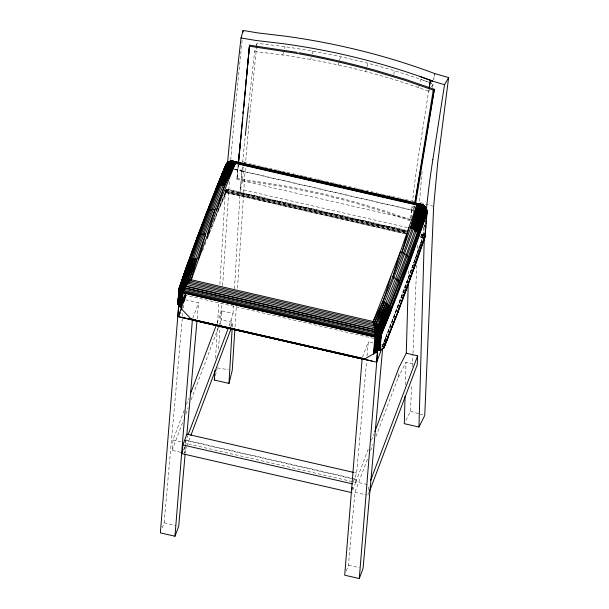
<?xml version="1.0" encoding="UTF-8"?>
<svg xmlns="http://www.w3.org/2000/svg" width="609" height="609" viewBox="0 0 609 609"><rect width="100%" height="100%" fill="white"/><g stroke="black" fill="none" stroke-linecap="round" stroke-linejoin="round"><path stroke-width="0.46" stroke-dasharray="3.04 2.28" d="M405.381 384.903L406.02 362.21L412.917 363.794M408.373 279.226L408.639 269.741M405.944 420.37L410.512 411.288L411.646 384.682M412.422 366.633L412.948 354.278M412.986 353.334L416.754 264.968M417.241 253.565L417.645 244.064M218.974 326.021L221.318 319.809L221.706 310.856L233.049 313.46L229.068 326.142M215.586 358.252L217.405 326.964M217.626 323.166L218.844 302.308M219.895 284.296L225.36 190.434L406.302 231.77M232.25 327.079L232.524 322.382L221.318 319.809M233.049 313.46L233.491 305.863M234.488 288.765L240.03 193.038L242.009 170.314A349.619 29.163 -80.5 0 1 242.306 166.797M218.57 348.972L220.093 325.335M220.153 324.391L221.554 302.643M222.65 285.629L229.349 181.619M235.028 326.866L236.307 307.012M237.525 288.103L245.32 167.087M230.75 159.878L234.579 115.261L242.161 39.874M184.71 446.732L184.192 453.111L186.529 446.915M184.999 443.086L185.22 440.353L355.953 479.542L355.725 482.397L351.865 492.643M185.205 453.347L185.859 445.232M407.413 227.606L240.441 189.277L241.918 170.916L242.976 166.699M240.441 189.277L242.565 180.843L243.669 167.072M230.902 326.325L231.42 319.915M410.725 218.304L411.41 209.747L411.806 209.298L413.587 209.823M376.019 436.356L398.119 377.74L398.484 373.165M410.999 218.144L411.661 209.884L413.694 205.888M423.811 226.601L422.707 236.787L413.77 262.974M424.161 227.675L423.202 236.086L422.38 237.799L420.53 237.373M424.237 226.723L424.389 224.828M424.633 226.898L424.785 225.003M211.742 226.883L225.848 192.68L226.228 188.996L406.515 230.354M162.245 527.851L164.125 522.811L182.395 317.388M182.479 316.436L182.814 312.653M183.233 307.918L183.994 299.4L185.661 294.977M180.744 452.32L172.111 450.34L173.032 439.964L184.367 409.895M197.171 318.819L198.603 302.749L183.994 299.4M346.262 571.006L348.447 565.129L354.925 492.308L367.653 458.562M367.197 484.536L355.854 481.932L356.098 479.169L352.405 478.324M353.19 482.244L356.638 473.102L366.641 360.619M367.06 355.892L368.323 341.718L372.883 342.76M368.019 495.315L368.947 484.939M410.123 220.686L384.363 211.848L355.945 203.33A460.237 251.799 8 0 0 282.036 186.392L236.924 179.495L238.05 165.245M226.67 189.064L225.848 192.68L215.594 216.515L225.886 192.368L405.8 233.666M256.655 46.2L249.454 117.75L245.625 162.359L240.981 161.583M256.747 45.264L256.937 43.376C315.348 49.321 373.127 62.011 428.34 82.063M434.4 73.438L433.783 79.535L434.316 74.306M422.106 171.517L419.426 202.264L432.771 206.2M248.556 105.913L254.638 51.62L255.658 47.959M432.588 87.551L433.068 83.806L420.819 79.345L419.799 83.007M423.933 236.018L424.024 234.488L421.352 233.757M254.638 51.62C314.008 57.634 372.685 70.713 428.728 91.259L429.018 89.432M428.843 89.873L418.589 155.508A349.619 69.045 -73.6 0 0 412.575 201.335M413.199 212.853L413.663 210.044M413.815 209.108L414.424 205.355M413.899 209.123L414.539 205.378M419.814 236.52L422.73 237.198L423.179 237.875L422.38 237.799L423.285 236.574L420.948 235.972M215.396 375.707L217.139 368.749M231.458 326.607L232.524 322.382M255.917 47.045L256.937 43.376M282.743 54.955L283.512 52.207M284.532 48.545L285.042 46.71M310.666 59.377L311.176 57.543M312.196 53.881L312.965 51.133M338.345 64.881L339.365 61.22M339.616 60.299L340.637 56.637M365.644 71.443L366.664 67.782M366.923 66.868L367.943 63.199M393.635 74.435L394.655 70.766M418.52 87.582L419.54 83.92M183.355 299.788L185.539 292.67M183.522 300.762L185.616 294.764L183.568 301.676L186.24 293.058M183.454 298.197L184.489 294.863M179.404 315.317L181.132 310.019M183.438 302.947L186.605 293.233M183.438 298.874L184.923 294.444L183.347 298.867M178.917 315.492L180.957 309.448M179.602 312.98L180.766 309.539M405.16 288.133L422.479 238.758M419.182 249.568L422.57 239.672M178.932 315.47L180.774 310.133M183.53 302.133L185.973 295.015M179.419 315.317L181.238 310.042M183.355 303.891L186.384 295.099M178.445 316.421L180.858 309.479M183.568 301.676L185.684 295.738M395.355 313.064L422.783 237.86L420.636 237.068M405.556 288.148L408.038 281.229M385.017 340.591L386.631 336.328M404.757 288.065L414.173 263.035M207.014 238.347L208.012 235.691M209.344 232.151L210.349 229.494M202.531 250.999L203.505 248.419M192.764 318.225L198.603 302.749M186.369 404.589L188.699 398.4M217.04 323.234L221.706 310.856M172.111 450.34L183.492 420.149M185.836 413.93L188.181 407.718M191.188 399.725L218.639 326.911M185.113 442.735L187.8 435.618M183.431 450.264L184.717 446.846M185.037 445.994L186.004 443.428L355.725 482.397M186.864 446.024L190.541 436.28M362.492 357.186L368.323 341.718M420.956 244.194L382.924 345.067L381.105 344.648M387.986 332.895L404.833 288.993L381.645 347.511M355.854 481.932L368.536 448.27M371.543 440.299L373.88 434.103M370.66 450.569L373.005 444.349M179.571 312.189L180.561 309.578M207.083 237.974L208.103 235.401M208.445 234.541L209.8 231.108M211.498 226.814L212.176 225.094M213.873 220.801L215.228 217.367M207.144 238.949L215.624 217.482M382.612 346.452L383.617 343.933M384.957 340.568L385.961 338.048L381.881 347.556M385.558 337.972L395.759 313.133M382.718 345.942L385.961 338.048M217.664 210.364L225.079 192.391M207.859 236.284L210.326 230.301M398.119 377.74L406.02 362.21M428.728 91.259L429.596 89.767M431.332 86.79L433.349 83.882L429.17 82.367M423.369 237.137L422.38 237.799L423.202 237.776M405.914 233.323L225.292 192.147L225.848 192.68L404.764 233.757M423.118 237.48L422.38 237.799L423.202 237.677M423.171 237.579L422.38 237.799L423.232 237.023L422.897 236.84L419.921 236.147M225.239 191.302L406.119 232.569M225.368 190.434L225.421 190.838L406.218 232.166M236.787 178.483L282.173 185.418A463.601 253.641 8 0 1 356.615 202.485L385.246 211.064L410.299 219.643M234.564 169.074L242.009 170.314M226.198 189.3L406.485 230.659M226.167 189.65L226.594 189.719M226.137 190.023L406.378 231.374M217.352 367.882L228.512 369.739M234.602 169.348L241.819 170.817M244.042 162.481L252.347 164.392M253.268 164.597L275.42 169.683M276.349 169.896L292.038 173.496M292.959 173.71L298.501 174.981M299.422 175.194L302.193 175.834M303.115 176.047L308.656 177.318M309.578 177.523L315.112 178.795M316.041 179.008L318.804 179.647M319.733 179.861L331.73 182.609M332.651 182.822L348.34 186.423M349.269 186.636L358.495 188.76M359.417 188.973L364.958 190.244M365.88 190.45L375.114 192.573M376.035 192.787L388.032 195.535M388.961 195.748L391.724 196.387M392.653 196.6L404.65 199.349M405.571 199.562L413.876 201.472M241.918 170.916L411.661 209.884M234.587 169.515L413.184 210.516M242.565 180.843L410.557 219.407M421.314 234.069L423.978 234.792M225.421 189.483L406.439 231.001M420.705 234.32L424.374 235.158M240.015 193.068L406.835 231.367M421.207 234.785L424.1 235.668M421.131 235.173L423.651 235.843M421.047 235.569L423.202 236.086M406.02 232.958L226.175 191.668L225.368 191.683L225.848 192.68L225.459 192.558M184.222 294.916L373.903 338.459M354.788 472.683L356.638 473.102M185.364 439.972L351.484 478.111M173.032 439.964L180.804 441.746M354.925 492.308L366.275 494.911M164.125 522.811L175.986 525.537M348.447 565.129L359.401 567.649M411.41 209.747L413.206 210.212M423.126 234.838L423.902 235.12M410.512 411.288L419.411 413.914M420.301 414.181L422.966 414.973M225.201 192.223L225.848 192.68L225.733 190.404M225.52 192.467L225.848 192.68L225.421 190.838M225.848 192.68L225.399 192.094M411.806 209.298A349.619 69.045 -73.6 0 1 412.133 205.789M242.702 162.344A349.619 29.163 -80.5 0 1 245.343 135.152M238.256 165.305L236.924 179.495L238.279 165.321M185.349 294.627L183.484 300.747L185.342 294.627M185.265 294.619L183.507 299.834L185.235 294.611M205.789 242.382L204.807 244.97L205.789 242.382"/><path stroke-width="0.91" d="M177.858 304.089L179.297 287.699C193.274 246.181 208.887 205.218 225.825 164.811C226.852 162.611 230.499 159.512 232.615 162.093C217.063 200.947 200.003 239.474 189.369 280.041L189.985 280.802L373.523 322.937C377.846 323.569 380.754 330.999 380.937 335.353L379.278 350.457L380.473 335.886C380.45 330.322 377.093 325.183 373.172 321.499L191.234 279.737C186.126 280.391 179.731 283.223 179.061 289.009L177.858 304.089L180.104 305.916M391.031 276.707L383 301.706C386.616 303.046 390.247 305.794 390.955 309.806L381.28 334.067L380.016 350.289L377.55 350.441L377.237 351.218L378.395 337.013C378.478 331.448 376.164 326.081 373.172 321.499L400.265 252.088L416.777 205.027C419.251 203.771 424.412 204.16 424.793 207.364L398.065 280.513L379.346 328.205L381.28 334.067L380.473 335.886L378.722 350.479L379.879 336.351C379.879 330.763 376.857 325.488 373.172 321.499C392.348 284.35 404.224 244.026 418.908 205.005L418.634 204.388L234.381 162.085C232.181 159.939 228.39 161.248 226.769 163.478M372.038 361.03L363.063 359.051L364.799 358.914L375.06 352.984L375.745 334.265L374.809 327.406L373.172 321.499L377.001 324.947L379.346 328.205L374.642 329.911L185.425 286.466L182.654 283.056C195.131 242.146 211.43 202.538 227.385 162.892L229.25 161.697L231.938 161.728L235.386 163.387L416.777 205.027C420.819 204.342 425.683 205.941 426.81 210.311L400.319 284L381.204 333.146L378.364 335.011L374.923 335.414L183.263 291.414L180.5 289.587L179.449 287.22L179.175 288.278L180.18 290.653L183.065 292.343L374.893 336.381L378.425 336.168L381.28 334.067M426.574 211.254L427 212.807C413.214 253.991 397.943 294.665 381.264 334.767L379.879 336.351L378.06 350.472L379.179 336.731C379.209 331.151 376.56 325.777 373.172 321.499L374.809 327.406L374.383 327.764L375.114 329.012L374.596 329.492L375.228 329.69L375.662 328.799L375.456 325.412L377.001 324.947L395.591 278.572L421.87 205.553L421.276 204.411L415.62 203.102M226.837 163.935L228.002 162.23L229.311 161.446L230.172 161.712C231.093 159.954 234.259 162.359 235.386 163.387L216.621 209.922L191.241 279.721C187.564 283.687 181.878 286.375 181.345 292.427L179.571 306.236L181.688 309.159L192.086 319.991L362.134 358.838M378.311 350.479L379.879 336.351L378.395 337.013L376.347 352.002L376.583 334.143L375.251 327.216L373.172 321.499L375.015 324.041L375.905 323.775L385.961 303.137L378.06 326.264L374.368 327.604L186.712 284.525L184.535 281.838C198.092 241.24 213.447 201.259 229.974 161.781L231.587 161.058L238.591 162.687M376.347 352.002L377.534 335.224L376.4 329.248L373.995 322.747M182.654 283.056C197.255 242.253 211.483 201.229 229.623 161.827L231.808 161.02L234.001 162.633C218.661 201.221 201.472 239.383 191.241 279.721C186.955 282.888 183.012 287.364 182.129 292.784L181.688 309.159L183.065 292.343L184.58 288.019L186.712 284.525M405.061 396.246L404.285 423.666L418.939 427.031L424.747 415.498L433.661 206.459L437.802 161.918L448.635 77.632L434.4 73.438A518.898 370.105 4.6 0 0 368.993 52.762A521.03 371.627 4.6 0 0 286.093 36.266L257.988 32.939L243.113 30.45L241.019 37.971L232.524 113.723A349.619 29.163 -80.5 0 0 227.507 163.425M374.885 431.438L398.925 367.661L406.279 353.228L408.236 283.969M418.939 427.031L424.321 237.061M187.222 265.151L179.229 288.065L179.267 290.295L181.345 292.427L179.51 306.129L180.051 291.483C181.101 285.827 186.316 282.005 191.234 279.737L187.679 280.673L188.76 282.028L373.857 324.521L375.015 324.041M418.634 204.388C421.146 203.855 425.166 205.294 425.394 208.08L416.183 231.085L423.575 206.352C423.156 203.604 418.657 203.992 416.777 205.027L410.71 227.819C414.63 229.144 418.87 232.356 418.771 236.886M406.279 353.228L417.614 355.831L417.226 364.783L369.358 491.76M363.855 359.31L177.912 316.543L179.586 290.904C180.667 285.233 186.209 281.67 191.234 279.737L186.917 282.134L186.034 281.107C199.638 240.799 214.817 201.031 231.26 161.788L232.836 161.141L409.507 201.716M378.364 335.011L377.572 336.358L375.745 337.226L373.492 353.989L374.893 336.381L374.368 327.604M234.846 329.705L232.235 370.356L228.969 383.419L214.315 380.054L214.863 370.577M228.969 383.419L232.143 328.951M363.063 359.051L376.651 362.172L378.395 337.013L374.855 337.082L181.345 292.427L180.173 307.187L182.129 292.784L183.012 292.723L375.768 336.891L379.201 336.351L381.28 334.455L390.986 310.978L390.955 309.806L381.204 333.146M424.054 206.588L425.052 206.786L425.128 207.753L416.183 231.085L424.115 206.74C422.867 204.411 419.159 204.799 416.777 205.027C420.941 204.289 425.63 206.565 426.947 210.805L427 212.807L409.865 260.5L380.937 335.353L380.016 350.289L383.678 348.15L388.245 336.762L383.594 348.226M188.204 281.289L191.234 279.737C186.156 281.343 180.355 284.624 179.267 290.295L178.33 304.569L179.586 290.904M179.084 289.656L177.995 304.325L179.267 290.295M189.369 280.041L196.753 258.947L193.647 258.985L190.944 259.761L183.172 282.675L185.783 285.895L374.573 329.233L375.114 329.012L375.251 327.216L374.786 324.117M180.051 289.031L179.13 289.305L179.198 288.377L177.874 304.051L179.061 289.009L180.097 291.11L183.012 292.723M179.594 293.85L160.365 532.883L174.973 536.232L178.726 526.168L185.121 454.291M179.51 306.129L180.645 291.993C181.33 287.501 184.862 284.053 188.341 281.465M174.973 536.232L192.444 319.086M197.004 320.715L186.91 434.141L182.845 444.935L182.137 453.682L351.865 492.643M190.876 435.397L230.605 329.994L230.758 328.16M362.089 358.998L344.694 575.201L359.295 578.55L363.055 568.486L382.589 348.858M352.147 489.149L352.284 487.398M359.295 578.55L378.532 339.525M425.052 233.346L424.739 235.843C425.584 236.353 424.252 238.309 424.275 237.19M425.356 229.555L425.661 225.764M425.965 221.973L426.27 218.182M426.574 214.391L426.78 210.524L426.224 208.948L426.81 210.311M425.82 226.068L424.717 236.429M425.973 224.173L426.97 211.848M427.054 212.168L425.097 236.513L416.305 262.243L415.62 262.829L419.624 251.136M177.874 304.051L179.198 288.377M178.894 304.888L180.051 291.483L178.818 304.713L179.571 306.236M379.62 350.419L380.937 335.353M238.522 162.474L242.694 118.017M243.136 113.282L243.318 111.394M243.669 107.61L249.53 45.18L297.192 52.404M376.971 329.043L376.811 330.778L374.801 331.684L184.58 288.019L181.421 284.129C194.309 243.311 210.311 203.566 226.373 163.912L227.538 162.618M238.233 163.357L240.22 142.559M240.585 138.776L240.761 136.888M241.217 132.161L241.392 130.265M243.021 113.251L243.204 111.356M243.653 106.628L243.836 104.74M244.285 100.013L244.468 98.125M244.833 94.342L245.008 92.446M245.465 87.719L245.64 85.831M246.097 81.104L246.28 79.216M246.455 77.32L249.53 45.18L238.553 162.489M379.346 328.205L389.395 306.22L380.039 329.515L374.779 331.41L184.702 287.775L182.426 285.408L181.741 283.832L189.437 280.117M379.034 350.479L380.473 335.886M242.922 32.338L243.113 30.45M376.644 337.264L375.06 352.984L377.565 350.837M426.947 210.805L418.741 235.721L426.962 211.635L418.452 234.526L426.62 210.265L426.148 209.245L409.05 258.109L380.625 330.915L377.177 332.468L374.878 332.994L184.032 289.184L181.36 286.71L180.721 284.921L182.974 282.82L188.074 281.122M378.6 331.989L379.133 327.855L375.114 329.012M180.515 307.712L182.129 292.784M379.902 335.978L381.021 332.217L378.943 333.481L374.923 334.417L183.568 290.409L181.002 288.476L179.944 286.055L179.175 288.278L181.36 286.71M419.776 76.422L432.306 80.951L419.776 76.422A518.442 369.777 4.6 0 0 339.594 53.714A521.022 371.619 4.6 0 0 284 43.787L255.894 40.453L241.019 37.971M248.449 106.849L247.399 116.205A349.619 29.163 -80.5 0 0 245.343 135.152M377.55 350.441L379.179 336.731M227.553 162.839L225.825 164.811L216.264 188.112L196.494 239.504L225.985 164.529L227.72 163.029M225.589 165.831L215.578 190.244L225.65 165.503L225.376 166.516M182.609 286.085L185.395 285.461L185.646 286.116L184.999 286.017L184.801 287.6L183.515 287.052L181.002 288.476M373.591 353.928L375.745 337.226M377.001 324.947L378.615 327.749L378.661 330.108L376.187 331.281L374.923 334.333L375.791 335.43L374.908 335.825L375.783 336.472L377.907 332.24M376.408 351.956L378.395 337.013M429.299 87.605L430.426 80.297L432.306 80.974M429.139 88L430.426 80.297M432.824 159.703L444.54 84.689L448.635 77.632M378.943 333.481L379.3 330.162L379.94 329.332L378.958 328.342M380.625 330.915L380.397 334.014L379.201 336.351M414.729 203.482L433.258 90.094L434.346 89.31L405.381 79.315L375.334 70.286A482.412 265.067 7.9 0 0 299.057 52.739M415.62 203.68L434.346 89.31L414.858 203.505M182.236 285.621L179.472 287.364L179.556 286.854M406.606 287.935L397.479 312.79L416.13 262.471L424.747 237.282L425.151 235.873L424.663 234.96M205.85 214.825C206.284 210.547 211.353 209.062 215.015 209.641L207.296 234.526M226.114 165.343L225.878 165.252C226.807 160.707 231.907 161.918 234.739 162.481L418.002 204.555L421.489 204.555L422.227 204.822L422.524 205.804C410.283 246.851 394.442 286.725 378.06 326.264M397.997 312.113L383.693 348.135L397.997 312.113L397.707 312.6M425.044 236.787L425.158 236.193L424.922 237.046M374.801 331.684L375.456 331.212L376.21 328.586L376.126 326.866M377.542 330.832L375.791 335.43M214.315 380.054L214.749 378.318M230.605 329.994L231.032 328.304M377.519 328.845L377.344 326.454L375.905 323.775L403.394 253.154L420.454 205.195L419.966 204.228M216.621 209.922L224.729 185.121L235.386 163.387C234.381 162.009 232.189 159.908 230.605 161.743L220.245 185.357L217.862 186.43L215.799 189.133M423.575 206.352L415.026 230.073L421.87 205.553L421.101 204.997L417.363 204.799L235.089 162.938L234.381 162.085L233.681 162.489L223.153 185.014L220.245 185.357L230.103 161.766L230.605 161.743M420.454 205.195L413.701 229.182L421.184 205.355L420.583 204.259M191.234 279.737L187.557 280.536L193.647 258.985L184.535 281.838L189.574 280.277M409.111 227.378L401.856 252.537C405.769 253.9 409.994 257.127 409.895 261.672M198.359 259.206L205.69 234.252C202.622 233.917 198.96 234.579 197.179 237.365L187.534 264.268L188.211 262.121L190.944 259.761M400.265 252.088L392.615 277.164C396.535 278.564 400.73 281.822 400.631 286.367M379.133 334.737L380.039 329.515M375.228 329.69L374.756 331.205L375.456 331.212M419.7 205.081L412.247 228.421L418.908 205.005C420.317 205.317 418.573 203.436 420.872 204.319M189.506 280.193L181.695 284.251L188.912 261.2L180.675 285.37L179.472 287.364M418.177 204.982L417.355 204.776L418.177 204.982L410.71 227.819L417.431 204.967L418.908 205.005L416.777 205.027C419.426 204.015 422.958 204.251 424.838 206.596L421.276 204.411M180.637 285.004L188.211 262.121L179.297 287.699M415.026 230.073L423.072 206.063C422.669 202.85 417.005 204.723 415.239 203.094M179.503 287.486L188.211 262.121M378.181 330.603L380.153 329.751L399.032 281.632L426.102 209.153L424.382 206.07L421.991 204.632L233.993 161.72L233.041 162.23L223.153 185.014L224.729 185.121L235.401 163.395C233.582 162.009 230.111 160.22 228.36 162.268L218.974 185.806L229.974 161.781L229.22 161.537L228.634 162.101C229.905 160.647 231.648 162.169 233.217 161.248M416.183 231.085L424.526 206.74L423.856 205.621L421.154 204.373M181.596 283.954L189.833 260.408M187.557 280.536L195.162 258.871M378.615 327.749L387.278 304.066M409.408 280.148L415.308 263.697M407.2 286.908L424.283 237.419M407.116 287.577L416.472 261.703L416.305 262.243M380.648 332.499L390.148 307.4L380.153 329.751M190.366 393.977L216.37 325M188.135 434.727L228.398 327.924M417.919 233.338L426.62 210.265L426.978 211.719M381.615 349.041L376.651 362.172M397.844 311.222L400.768 303.465M402.389 299.148L406.287 288.795M397.883 312.371L407.459 286.816L407.292 287.349M370.615 480.516L417.614 355.831M183.172 282.675L192.223 259.289M376.735 328.388L376.134 330.999L374.87 332.864L375.639 332.849M426.148 209.245L417.157 232.181L425.394 208.08C427.411 210.212 424.732 206.192 425.942 208.78M387.735 337.013L390.438 330.139M391.115 328.418L393.483 322.405M394.83 318.964L395.85 316.391M397.137 313.65L387.674 337.721L388.192 337.043M383.678 348.15L388.245 336.762M377.253 328.205L375.814 323.699L374.459 322.595L383 301.706M385.063 343.621L386.73 339.517L385.04 343.605M383.906 346.993L387.332 338.558L384.112 346.064M226.586 163.646L216.956 187.199L227.385 162.892M388.078 337.295L383.693 347.983L383.396 347.731M228.87 161.827L218.974 185.806L229.083 161.964L230.468 161.111L231.359 161.606L220.245 185.357L231.26 161.788L230.781 161.545M379.201 335.886L380.579 330.801L379.765 329.949M381.006 332.141L390.674 308.603M216.264 188.112L226.373 163.912M378.996 327.634L388.428 305.101M383.921 346.978L387.903 337.523M234.275 162.763L224.729 185.121L234.868 163.075L235.386 163.387L232.653 161.103M217.862 186.43L228.36 162.268M233.681 162.489L232.615 162.093L221.646 185.09L231.785 161.872L233.605 161.446M378.204 333.747L376.689 336.465L374.855 337.082M221.646 185.09L232.402 162.024M223.153 185.014L234.001 162.633L234.891 163.06M374.573 322.557L384.53 302.346M380.488 335.529L380.869 333.595M424.793 207.364C423.521 205.058 421.839 204.609 424.732 206.421M424.808 237L425.151 235.873M182.426 285.408L181.924 285.187L179.944 286.42L181.512 284.433L184.04 283.847M227.233 162.961L228.71 162.101M229.22 161.537L230.278 161.537M183.332 282.911L184.405 281.921L189.643 280.361M377.466 330.55L375.745 334.265L374.923 334.333M227.682 162.702L228.504 161.986M230.172 161.712L232.463 161.096L413.473 202.736M377.565 336.823L378.425 336.168M189.848 280.62L185.029 285.035L182.791 285.857M183.849 284.707L188.76 282.028M180.097 291.11L184.032 289.184M185.395 285.461L186.62 284.654L186.423 284.152M228.002 162.23L229.623 161.827M180.569 287.935L179.206 288.879L181.87 284.601L185.349 282.82M180.18 290.653L183.393 288.719L184.085 289.062L184.032 287.539L184.702 287.775M184.999 286.017L181.764 287.212M182.837 289.983L183.545 290.485L180.683 291.627M229.524 161.522L232.242 161.499L235.386 163.387L233.468 161.454L233.057 161.24L234.914 163.045L232.082 161.164M180.675 285.37L183.53 284.312M180.5 289.587L184.032 287.539M421.184 205.355L416.777 205.027C419.51 204.19 423.103 204.289 424.884 206.809M184.344 284.22L188.843 281.944L189.917 280.711L185.6 283.124M231.869 161.088L235.386 163.387L234.45 162.154L231.633 161.02M233.468 161.454L235.036 162.968L234.534 162.588M186.727 281.898L182.799 283.307M375.456 325.412L374.124 325.99L187.732 283.2L186.917 282.134M374.878 336.769L375.783 336.472M186.034 281.107L187.679 280.673M416.777 205.027L419.365 204.327M421.702 204.578L423.225 205.515M424.115 206.74L423.065 205.796M423.59 206.07L421.733 204.959L417.401 204.89L421.664 204.799L424.481 206.253M417.393 204.868L419.586 204.746L421.786 205.53M423.788 206.284L423.521 205.88L424.031 205.865L425.112 206.953L426.688 209.96L425.052 206.786M183.065 292.343L181.345 292.427M415.658 203.337L422.326 204.807M417.409 204.921L420.416 205.043M181.383 292.076L183.18 291.81L182.464 291.049M373.172 321.499L374.322 324.308L374.132 326.051L373.644 322.884M423.521 205.88L424.572 206.299M232.463 161.096L234.374 162.687L232.273 161.119L232.836 161.141M228.634 162.101L229.357 162.245M249.667 46.254L297.04 53.432A478.902 263.141 7.9 0 1 374.619 71.192L404.445 80.152L433.258 90.094M420.035 204.281L422.89 205.157L424.869 207.068M420.674 204.312L421.39 204.472M364.113 359.219L190.982 319.268L364.799 358.914L190.64 318.933M324.62 350.137L183.4 317.723M326.477 350.563L345.935 355.017M347.792 355.443L361.693 358.625M192.36 320.06L363.192 359.234M247.863 164.818L399.892 199.714M232.691 161.552L236.399 162.405M250.291 165.595L252.141 166.013M253.991 166.44L256.77 167.079M269.734 170.056L273.441 170.908M285.484 173.672L289.184 174.524M291.041 174.943L296.591 176.222M306.784 178.559L310.483 179.411M312.341 179.838L315.119 180.477M328.084 183.454L333.641 184.725M352.162 188.98L354.94 189.612M367.905 192.589L371.612 193.441M389.204 197.483L392.912 198.336M190.982 319.268L364.289 359.165M177.919 316.528L363.817 359.31M186.91 434.141L353.867 472.47M182.845 444.935L352.565 483.904M430.312 80.495L444.54 84.689M179.305 289.93L179.716 290.09M421.58 204.67L423.567 205.812M422.144 204.822L422.76 205.096M422.463 205.332C414.554 203.969 418.939 203.627 423.072 206.063M230.476 161.347L229.844 161.583L230.514 161.187L230.796 161.629L231.397 160.997L233.14 162.139M422.775 205.012L424.153 206.443M231.938 161.728L230.727 161.05L230.499 161.91M421.839 205.34L422.524 205.804M423.795 205.842L424.351 206.238M234.48 162.626L234.937 163.029M233.993 161.72L235.059 162.953M422.547 205.134L422.966 205.583M374.337 322.625L375.471 323.889L376.545 326.713M424.092 206.23L424.587 206.832M234.229 162.146L234.579 162.565M234.632 162.534L235.013 162.984M426.445 209.153L426.802 210.014M425.417 207.288L426.178 208.575M424.846 235.538L425.097 236.155M373.873 322.793L374.558 324.209L374.809 327.406M425.965 208.111L426.681 209.671M375.243 323.965L375.783 325.297M426.604 209.397L427.046 211.407M377.717 326.355L378.082 330.329M373.759 322.839L374.093 324.407M426.361 209.998A349.619 69.045 -73.6 0 1 432.816 159.718"/></g></svg>
